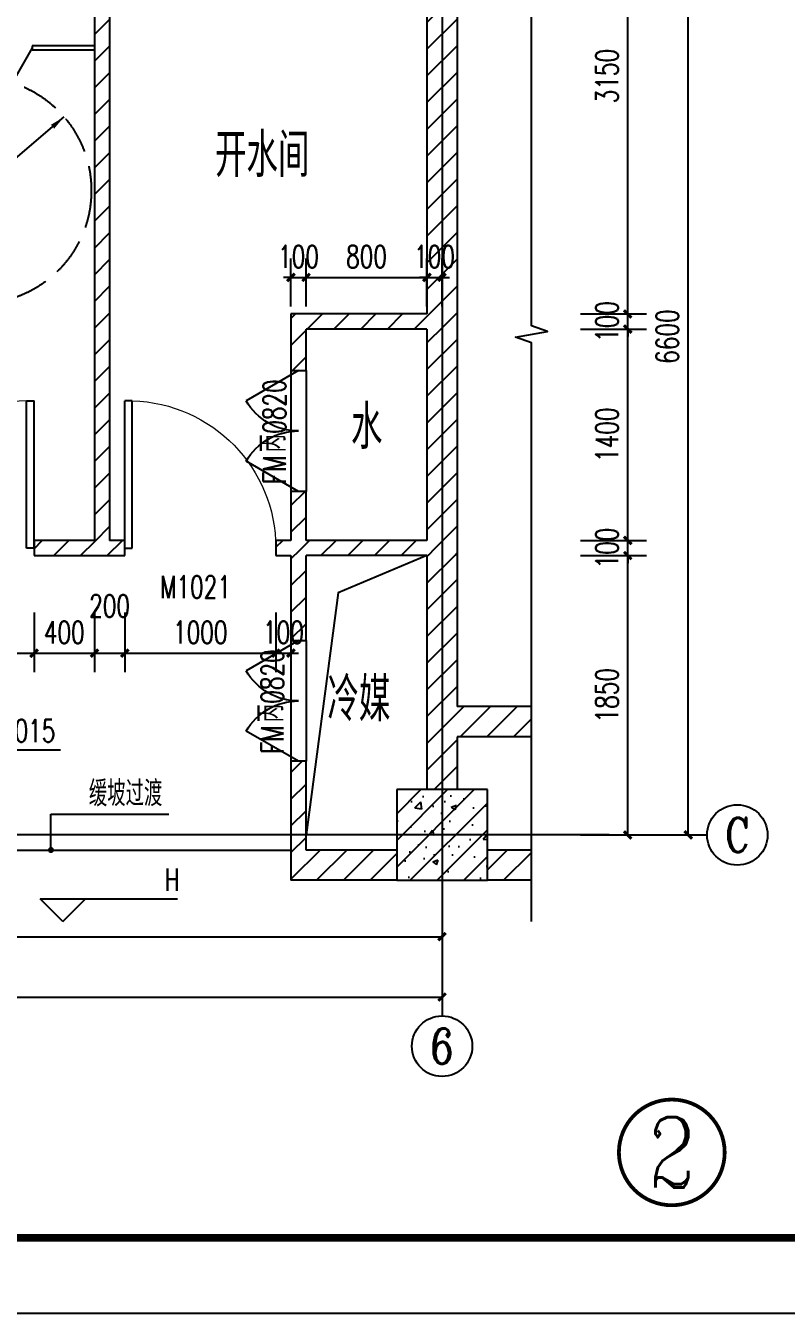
# Model space of a CAD drawing. Extents: x 1738711 to 2346805, y 1189731 to 2516152.
# Drawn here: x 2136634 to 2141666, y 1368210 to 1376742 of the extents above; entities that cross this region are included whole.
import ezdxf
from ezdxf.enums import TextEntityAlignment as Align

# ---------------------------------------------------------------- set-up
doc = ezdxf.new("R2010")
doc.units = 0
doc.header["$LTSCALE"] = 1000
doc.header["$MEASUREMENT"] = 0
doc.linetypes.add('DASH', pattern=[0.35, 0.25, -0.1])
doc.linetypes.add('复件 140224通州运河二期售楼部条件图_t3$0$X-ME SHAFT SH$0$X-B2$0$WATER_LINE', pattern=[0])
for name, color, linetype in [('AR-TEXT', 7, 'Continuous'), ('AXIS', 3, 'Continuous'), ('AXIS_TEXT', 7, 'Continuous'), ('COLUMN', 9, 'Continuous'), ('DIM_ELEV', 3, 'Continuous'), ('DIM_LEAD', 3, 'Continuous'), ('DIM_SYMB', 3, 'Continuous'), ('DOTE', 1, 'Continuous'), ('LATRINE', 6, 'Continuous'), ('LVTRY', 6, 'Continuous'), ('PUB_DIM', 3, 'Continuous'), ('PUB_HATCH', 8, 'Continuous'), ('PUB_TEXT', 7, 'Continuous'), ('TK', 4, 'Continuous'), ('WALL', 40, 'Continuous'), ('WINDOW', 144, 'Continuous'), ('WINDOW_TEXT', 7, 'Continuous'), ('看线', 8, 'Continuous')]:
    doc.layers.add(name, color=color, linetype=linetype)
doc.styles.add('_TCH_AXIS', font='COMPLEX', dxfattribs={"bigfont": 'GBCBIG'})
doc.styles.add('_TCH_DIM', font='SIMPLEX', dxfattribs={"bigfont": 'GBCBIG'})
doc.styles.add('_TCH_DIM_T3', font='SIMPLEX', dxfattribs={"width": 0.705882, "bigfont": 'GBCBIG'})
doc.styles.add('_TCH_LABEL', font='COMPLEX', dxfattribs={"bigfont": 'GBCBIG'})
doc.styles.add('_TCH_WINDOW', font='SIMPLEX', dxfattribs={"height": 3.5, "bigfont": 'GBCBIG'})
doc.styles.add('COMPLEX', font='COMPLEX')
doc.styles.get("Standard").update_dxf_attribs({"font": 'gbenor.shx', "bigfont": 'gbcbig.shx'})
doc.styles.add('宋体', font='SIMSUN.TTF', dxfattribs={"width": 0.75})
doc.dimstyles.new('_TCH_ARCH&&50', dxfattribs={"dimtxt": 148.75, "dimasz": 50, "dimexe": 125, "dimexo": 150, "dimgap": 63.125, "dimtad": 1, "dimdec": 0, "dimzin": 0, "dimdsep": 46, "dimtxsty": '_TCH_DIM_T3', "dimblk": 'ARCHTICK', "dimcen": 0.09, "dimclrt": 7, "dimazin": 2, "dimtfac": 1, "dimtdec": 0, "dimtix": 1, "dimtmove": 2, "dimatfit": 3, "dimfxl": 50, "dimtolj": 1, "dimtzin": 0, "dimarcsym": 0})
pattern_1 = [(45, (0, 89.76), (-88.388383, 88.388383), [])]

# ---------------------------------------------------------------- blocks, each defined once
blk = doc.blocks.new('hjashrtahreahe')
at = {"layer": 'TK', "color": 7, "const_width": 25}
blk.add_lwpolyline([(0, 59400), (84100, 59400), (84100, 0), (0, 0)], close=True, dxfattribs=at)
at = {"layer": 'TK', "color": 3, "const_width": 100}
blk.add_lwpolyline([(2500, 1000), (2500, 58400), (83100, 58400), (83100, 1000)], close=True, dxfattribs=at)
at = {"layer": 'TK', "style": '宋体', "width": 0.75}
for tag, height, p in [('项目负责人', 350, (6003, 57089)), ('专业负责人', 350, (6003, 56224)), ('设计人', 350, (6003, 55419)), ('版号1', 250, (77304, 22193)), ('时间1', 250, (82405, 22193)), ('版号2', 250, (77304, 21593)), ('时间2', 250, (82405, 21593)), ('版号3', 250, (77304, 20993)), ('时间3', 250, (82405, 20993)), ('建筑会签', 0.0001, (78978, 2403)), ('电气会签', 0.0001, (82128, 2403)), ('结构会签', 0.0001, (78978, 1803)), ('暖通会签', 0.0001, (82128, 1803)), ('给排水会签', 0.0001, (78978, 1250)), ('智能化会签', 0.0001, (82128, 1250))]:
    blk.add_attdef(tag, text='', height=height, dxfattribs=at).set_placement(p, align=Align.CENTER)
for tag, p in [('合作设计单位', (80816, 48986)), ('版号说明1', (79854, 22318)), ('版号说明2', (79854, 21718)), ('版号说明3', (79854, 21118)), ('浙江绿储科技有限公司', (80545, 16036)), ('百兆瓦级集中式熔盐储能关键', (80545, 14953)), ('设备研发及制造基地项目', (80545, 14603)), ('1#研发楼', (80545, 13636)), ('图名', (80545, 12436)), ('工程编号', (78978, 11461)), ('子项编号', (82128, 11461)), ('建筑', (78978, 10711)), ('图号', (82128, 10711)), ('施工图', (78978, 9961)), ('2023.03', (82128, 9961)), ('审定', (79353, 8461)), ('审核', (79353, 7711)), ('工程负责', (79353, 6961)), ('专业负责', (79353, 6211)), ('设计', (79353, 5461)), ('制图', (79353, 4711)), ('校对', (79353, 3961))]:
    blk.add_attdef(tag, text='', height=250, dxfattribs=at).set_placement(p, align=Align.MIDDLE_CENTER)
blk = doc.blocks.new('_ArchTick')
at = {"color": 0, "linetype": 'ByBlock', "const_width": 0.4}
blk.add_lwpolyline([(-0.5, -0.5), (0.5, 0.5)], dxfattribs=at)
blk = doc.blocks.new('*D2040')
at = {"layer": 'Defpoints', "color": 0, "transparency": 16777216}
for p in [(2138488.4, 1375075.6), (2138388.4, 1374733.6), (2138488.4, 1374733.6)]:
    blk.add_point(p, dxfattribs=at)
at = {"layer": 'PUB_DIM', "color": 0, "lineweight": -2, "transparency": 16777216}
for p, q in [((2138388.4, 1374883.6), (2138388.4, 1375200.6)), ((2138488.4, 1374883.6), (2138488.4, 1375200.6)), ((2138388.4, 1375075.6), (2138338.4, 1375075.6)), ((2138388.4, 1375075.6), (2138488.4, 1375075.6)), ((2138488.4, 1375075.6), (2138538.4, 1375075.6))]:
    blk.add_line(p, q, dxfattribs=at)
at = {"layer": 'PUB_DIM', "color": 0, "lineweight": -2, "transparency": 16777216, "xscale": 50, "yscale": 50, "zscale": 50}
blk.add_blockref('_ArchTick', (2138388.4, 1375075.6), dxfattribs=at)
at = {"layer": 'PUB_DIM', "color": 0, "lineweight": -2, "transparency": 16777216, "xscale": 50, "yscale": 50, "zscale": 50, "rotation": 180}
blk.add_blockref('_ArchTick', (2138488.4, 1375075.6), dxfattribs=at)
at = {"layer": 'PUB_DIM', "color": 7, "transparency": 16777216, "insert": (2138438.4, 1375213.1), "char_height": 148.75, "attachment_point": 5, "style": '_TCH_DIM_T3'}
blk.add_mtext('\\A1;100', dxfattribs=at)
blk = doc.blocks.new('*D2041')
at = {"layer": 'Defpoints', "color": 0, "transparency": 16777216}
for p in [(2139288.4, 1375075.6), (2138488.4, 1374733.6), (2139288.4, 1374733.6)]:
    blk.add_point(p, dxfattribs=at)
at = {"layer": 'PUB_DIM', "color": 0, "lineweight": -2, "transparency": 16777216}
for p, q in [((2138488.4, 1374883.6), (2138488.4, 1375200.6)), ((2139288.4, 1374883.6), (2139288.4, 1375200.6)), ((2138488.4, 1375075.6), (2139288.4, 1375075.6))]:
    blk.add_line(p, q, dxfattribs=at)
at = {"layer": 'PUB_DIM', "color": 0, "lineweight": -2, "transparency": 16777216, "xscale": 50, "yscale": 50, "zscale": 50, "rotation": 180}
blk.add_blockref('_ArchTick', (2138488.4, 1375075.6), dxfattribs=at)
at = {"layer": 'PUB_DIM', "color": 0, "lineweight": -2, "transparency": 16777216, "xscale": 50, "yscale": 50, "zscale": 50}
blk.add_blockref('_ArchTick', (2139288.4, 1375075.6), dxfattribs=at)
at = {"layer": 'PUB_DIM', "color": 7, "transparency": 16777216, "insert": (2138888.4, 1375213.1), "char_height": 148.75, "attachment_point": 5, "style": '_TCH_DIM_T3'}
blk.add_mtext('\\A1;800', dxfattribs=at)
blk = doc.blocks.new('*D2042')
at = {"layer": 'Defpoints', "color": 0, "transparency": 16777216}
for p in [(2139388.4, 1375075.6), (2139288.4, 1374733.6), (2139388.4, 1374733.6)]:
    blk.add_point(p, dxfattribs=at)
at = {"layer": 'PUB_DIM', "color": 0, "lineweight": -2, "transparency": 16777216}
for p, q in [((2139288.4, 1374883.6), (2139288.4, 1375200.6)), ((2139388.4, 1374883.6), (2139388.4, 1375200.6)), ((2139288.4, 1375075.6), (2139238.4, 1375075.6)), ((2139288.4, 1375075.6), (2139388.4, 1375075.6)), ((2139388.4, 1375075.6), (2139438.4, 1375075.6))]:
    blk.add_line(p, q, dxfattribs=at)
at = {"layer": 'PUB_DIM', "color": 0, "lineweight": -2, "transparency": 16777216, "xscale": 50, "yscale": 50, "zscale": 50}
blk.add_blockref('_ArchTick', (2139288.4, 1375075.6), dxfattribs=at)
at = {"layer": 'PUB_DIM', "color": 0, "lineweight": -2, "transparency": 16777216, "xscale": 50, "yscale": 50, "zscale": 50, "rotation": 180}
blk.add_blockref('_ArchTick', (2139388.4, 1375075.6), dxfattribs=at)
at = {"layer": 'PUB_DIM', "color": 7, "transparency": 16777216, "insert": (2139338.4, 1375213.1), "char_height": 148.75, "attachment_point": 5, "style": '_TCH_DIM_T3'}
blk.add_mtext('\\A1;100', dxfattribs=at)
blk = doc.blocks.new('*D2043')
at = {"layer": 'Defpoints', "color": 0, "transparency": 16777216}
for p in [(2140155, 1373233.6), (2140617, 1373233.6), (2140155, 1371383.6)]:
    blk.add_point(p, dxfattribs=at)
at = {"layer": 'PUB_DIM', "color": 0, "lineweight": -2, "transparency": 16777216}
for p, q in [((2140305, 1373233.6), (2140742, 1373233.6)), ((2140617, 1371383.6), (2140617, 1373233.6)), ((2140305, 1371383.6), (2140742, 1371383.6))]:
    blk.add_line(p, q, dxfattribs=at)
at = {"layer": 'PUB_DIM', "color": 0, "lineweight": -2, "transparency": 16777216, "xscale": 50, "yscale": 50, "zscale": 50}
for p, rotation in [((2140617, 1373233.6), 90), ((2140617, 1371383.6), 270)]:
    blk.add_blockref('_ArchTick', p, dxfattribs=dict(at, rotation=rotation))
at = {"layer": 'PUB_DIM', "color": 7, "transparency": 16777216, "insert": (2140479.5, 1372308.6), "char_height": 148.75, "attachment_point": 5, "rotation": 90, "style": '_TCH_DIM_T3'}
blk.add_mtext('\\A1;1850', dxfattribs=at)
blk = doc.blocks.new('*D2044')
at = {"layer": 'Defpoints', "color": 0, "transparency": 16777216}
for p in [(2140155, 1373333.6), (2140617, 1373333.6), (2140155, 1373233.6)]:
    blk.add_point(p, dxfattribs=at)
at = {"layer": 'PUB_DIM', "color": 0, "lineweight": -2, "transparency": 16777216}
for p, q in [((2140617, 1373333.6), (2140617, 1373383.6)), ((2140305, 1373333.6), (2140742, 1373333.6)), ((2140617, 1373233.6), (2140617, 1373333.6)), ((2140305, 1373233.6), (2140742, 1373233.6)), ((2140617, 1373233.6), (2140617, 1373183.6))]:
    blk.add_line(p, q, dxfattribs=at)
at = {"layer": 'PUB_DIM', "color": 0, "lineweight": -2, "transparency": 16777216, "xscale": 50, "yscale": 50, "zscale": 50}
for p, rotation in [((2140617, 1373333.6), 270), ((2140617, 1373233.6), 90)]:
    blk.add_blockref('_ArchTick', p, dxfattribs=dict(at, rotation=rotation))
at = {"layer": 'PUB_DIM', "color": 7, "transparency": 16777216, "insert": (2140479.5, 1373283.6), "char_height": 148.75, "attachment_point": 5, "rotation": 90, "style": '_TCH_DIM_T3'}
blk.add_mtext('\\A1;100', dxfattribs=at)
blk = doc.blocks.new('*D2045')
at = {"layer": 'Defpoints', "color": 0, "transparency": 16777216}
for p in [(2140155, 1374733.6), (2140617, 1374733.6), (2140155, 1373333.6)]:
    blk.add_point(p, dxfattribs=at)
at = {"layer": 'PUB_DIM', "color": 0, "lineweight": -2, "transparency": 16777216}
for p, q in [((2140305, 1374733.6), (2140742, 1374733.6)), ((2140617, 1373333.6), (2140617, 1374733.6)), ((2140305, 1373333.6), (2140742, 1373333.6))]:
    blk.add_line(p, q, dxfattribs=at)
at = {"layer": 'PUB_DIM', "color": 0, "lineweight": -2, "transparency": 16777216, "xscale": 50, "yscale": 50, "zscale": 50}
for p, rotation in [((2140617, 1374733.6), 90), ((2140617, 1373333.6), 270)]:
    blk.add_blockref('_ArchTick', p, dxfattribs=dict(at, rotation=rotation))
at = {"layer": 'PUB_DIM', "color": 7, "transparency": 16777216, "insert": (2140479.5, 1374033.6), "char_height": 148.75, "attachment_point": 5, "rotation": 90, "style": '_TCH_DIM_T3'}
blk.add_mtext('\\A1;1400', dxfattribs=at)
blk = doc.blocks.new('*D2046')
at = {"layer": 'Defpoints', "color": 0, "transparency": 16777216}
for p in [(2140155, 1374833.6), (2140617, 1374833.6), (2140155, 1374733.6)]:
    blk.add_point(p, dxfattribs=at)
at = {"layer": 'PUB_DIM', "color": 0, "lineweight": -2, "transparency": 16777216}
for p, q in [((2140305, 1374833.6), (2140742, 1374833.6)), ((2140617, 1374833.6), (2140617, 1374883.6)), ((2140617, 1374733.6), (2140617, 1374833.6)), ((2140305, 1374733.6), (2140742, 1374733.6)), ((2140617, 1374733.6), (2140617, 1374683.6))]:
    blk.add_line(p, q, dxfattribs=at)
at = {"layer": 'PUB_DIM', "color": 0, "lineweight": -2, "transparency": 16777216, "xscale": 50, "yscale": 50, "zscale": 50}
for p, rotation in [((2140617, 1374833.6), 270), ((2140617, 1374733.6), 90)]:
    blk.add_blockref('_ArchTick', p, dxfattribs=dict(at, rotation=rotation))
at = {"layer": 'PUB_DIM', "color": 7, "transparency": 16777216, "insert": (2140479.5, 1374783.6), "char_height": 148.75, "attachment_point": 5, "rotation": 90, "style": '_TCH_DIM_T3'}
blk.add_mtext('\\A1;100', dxfattribs=at)
blk = doc.blocks.new('*D2047')
at = {"layer": 'Defpoints', "color": 0, "transparency": 16777216}
for p in [(2140155, 1377983.6), (2140617, 1377983.6), (2140155, 1374833.6)]:
    blk.add_point(p, dxfattribs=at)
at = {"layer": 'PUB_DIM', "color": 0, "lineweight": -2, "transparency": 16777216}
for p, q in [((2140305, 1377983.6), (2140742, 1377983.6)), ((2140617, 1374833.6), (2140617, 1377983.6)), ((2140305, 1374833.6), (2140742, 1374833.6))]:
    blk.add_line(p, q, dxfattribs=at)
at = {"layer": 'PUB_DIM', "color": 0, "lineweight": -2, "transparency": 16777216, "xscale": 50, "yscale": 50, "zscale": 50}
for p, rotation in [((2140617, 1377983.6), 90), ((2140617, 1374833.6), 270)]:
    blk.add_blockref('_ArchTick', p, dxfattribs=dict(at, rotation=rotation))
at = {"layer": 'PUB_DIM', "color": 7, "transparency": 16777216, "insert": (2140479.5, 1376408.6), "char_height": 148.75, "attachment_point": 5, "rotation": 90, "style": '_TCH_DIM_T3'}
blk.add_mtext('\\A1;3150', dxfattribs=at)
blk = doc.blocks.new('*D2048')
at = {"layer": 'Defpoints', "color": 0, "transparency": 16777216}
for p in [(2140555, 1377983.6), (2141017, 1377983.6), (2140555, 1371383.6)]:
    blk.add_point(p, dxfattribs=at)
at = {"layer": 'PUB_DIM', "color": 0, "lineweight": -2, "transparency": 16777216}
for p, q in [((2140705, 1377983.6), (2141142, 1377983.6)), ((2141017, 1371383.6), (2141017, 1377983.6)), ((2140705, 1371383.6), (2141142, 1371383.6))]:
    blk.add_line(p, q, dxfattribs=at)
at = {"layer": 'PUB_DIM', "color": 0, "lineweight": -2, "transparency": 16777216, "xscale": 50, "yscale": 50, "zscale": 50}
for p, rotation in [((2141017, 1377983.6), 90), ((2141017, 1371383.6), 270)]:
    blk.add_blockref('_ArchTick', p, dxfattribs=dict(at, rotation=rotation))
at = {"layer": 'PUB_DIM', "color": 7, "transparency": 16777216, "insert": (2140879.5, 1374683.6), "char_height": 148.75, "attachment_point": 5, "rotation": 90, "style": '_TCH_DIM_T3'}
blk.add_mtext('\\A1;6600', dxfattribs=at)
blk = doc.blocks.new('*D2054')
at = {"layer": 'Defpoints', "color": 0, "transparency": 16777216}
for p in [(2135688.4, 1373006.6), (2136688.4, 1373006.6), (2136688.4, 1372587.4)]:
    blk.add_point(p, dxfattribs=at)
at = {"layer": 'PUB_DIM', "color": 0, "lineweight": -2, "transparency": 16777216}
for p, q in [((2135688.4, 1372856.6), (2135688.4, 1372462.4)), ((2136688.4, 1372856.6), (2136688.4, 1372462.4)), ((2135688.4, 1372587.4), (2136688.4, 1372587.4))]:
    blk.add_line(p, q, dxfattribs=at)
at = {"layer": 'PUB_DIM', "color": 0, "lineweight": -2, "transparency": 16777216, "xscale": 50, "yscale": 50, "zscale": 50, "rotation": 180}
blk.add_blockref('_ArchTick', (2135688.4, 1372587.4), dxfattribs=at)
at = {"layer": 'PUB_DIM', "color": 0, "lineweight": -2, "transparency": 16777216, "xscale": 50, "yscale": 50, "zscale": 50}
blk.add_blockref('_ArchTick', (2136688.4, 1372587.4), dxfattribs=at)
at = {"layer": 'PUB_DIM', "color": 7, "transparency": 16777216, "insert": (2136188.4, 1372724.9), "char_height": 148.75, "attachment_point": 5, "style": '_TCH_DIM_T3'}
blk.add_mtext('\\A1;1000', dxfattribs=at)
blk = doc.blocks.new('*D2055')
at = {"layer": 'Defpoints', "color": 0, "transparency": 16777216}
for p in [(2136688.4, 1373006.6), (2137088.4, 1373006.6), (2137088.4, 1372587.4)]:
    blk.add_point(p, dxfattribs=at)
at = {"layer": 'PUB_DIM', "color": 0, "lineweight": -2, "transparency": 16777216}
for p, q in [((2136688.4, 1372856.6), (2136688.4, 1372462.4)), ((2137088.4, 1372856.6), (2137088.4, 1372462.4)), ((2136688.4, 1372587.4), (2137088.4, 1372587.4))]:
    blk.add_line(p, q, dxfattribs=at)
at = {"layer": 'PUB_DIM', "color": 0, "lineweight": -2, "transparency": 16777216, "xscale": 50, "yscale": 50, "zscale": 50, "rotation": 180}
blk.add_blockref('_ArchTick', (2136688.4, 1372587.4), dxfattribs=at)
at = {"layer": 'PUB_DIM', "color": 0, "lineweight": -2, "transparency": 16777216, "xscale": 50, "yscale": 50, "zscale": 50}
blk.add_blockref('_ArchTick', (2137088.4, 1372587.4), dxfattribs=at)
at = {"layer": 'PUB_DIM', "color": 7, "transparency": 16777216, "insert": (2136888.4, 1372724.9), "char_height": 148.75, "attachment_point": 5, "style": '_TCH_DIM_T3'}
blk.add_mtext('\\A1;400', dxfattribs=at)
blk = doc.blocks.new('*D2056')
at = {"layer": 'Defpoints', "color": 0, "transparency": 16777216}
for p in [(2137088.4, 1373006.6), (2137288.4, 1373006.6), (2137288.4, 1372587.4)]:
    blk.add_point(p, dxfattribs=at)
at = {"layer": 'PUB_DIM', "color": 0, "lineweight": -2, "transparency": 16777216}
for p, q in [((2137088.4, 1372856.6), (2137088.4, 1372462.4)), ((2137288.4, 1372856.6), (2137288.4, 1372462.4)), ((2137088.4, 1372587.4), (2137288.4, 1372587.4))]:
    blk.add_line(p, q, dxfattribs=at)
at = {"layer": 'PUB_DIM', "color": 0, "lineweight": -2, "transparency": 16777216, "xscale": 50, "yscale": 50, "zscale": 50, "rotation": 180}
blk.add_blockref('_ArchTick', (2137088.4, 1372587.4), dxfattribs=at)
at = {"layer": 'PUB_DIM', "color": 0, "lineweight": -2, "transparency": 16777216, "xscale": 50, "yscale": 50, "zscale": 50}
blk.add_blockref('_ArchTick', (2137288.4, 1372587.4), dxfattribs=at)
at = {"layer": 'PUB_DIM', "color": 7, "transparency": 16777216, "insert": (2137188.4, 1372899.9), "char_height": 148.75, "attachment_point": 5, "style": '_TCH_DIM_T3'}
blk.add_mtext('\\A1;200', dxfattribs=at)
blk = doc.blocks.new('*D2057')
at = {"layer": 'Defpoints', "color": 0, "transparency": 16777216}
for p in [(2137288.4, 1373006.6), (2138288.4, 1373006.6), (2138288.4, 1372587.4)]:
    blk.add_point(p, dxfattribs=at)
at = {"layer": 'PUB_DIM', "color": 0, "lineweight": -2, "transparency": 16777216}
for p, q in [((2137288.4, 1372856.6), (2137288.4, 1372462.4)), ((2138288.4, 1372856.6), (2138288.4, 1372462.4)), ((2137288.4, 1372587.4), (2138288.4, 1372587.4))]:
    blk.add_line(p, q, dxfattribs=at)
at = {"layer": 'PUB_DIM', "color": 0, "lineweight": -2, "transparency": 16777216, "xscale": 50, "yscale": 50, "zscale": 50, "rotation": 180}
blk.add_blockref('_ArchTick', (2137288.4, 1372587.4), dxfattribs=at)
at = {"layer": 'PUB_DIM', "color": 0, "lineweight": -2, "transparency": 16777216, "xscale": 50, "yscale": 50, "zscale": 50}
blk.add_blockref('_ArchTick', (2138288.4, 1372587.4), dxfattribs=at)
at = {"layer": 'PUB_DIM', "color": 7, "transparency": 16777216, "insert": (2137788.4, 1372724.9), "char_height": 148.75, "attachment_point": 5, "style": '_TCH_DIM_T3'}
blk.add_mtext('\\A1;1000', dxfattribs=at)
blk = doc.blocks.new('*D2058')
at = {"layer": 'Defpoints', "color": 0, "transparency": 16777216}
for p in [(2138288.4, 1373006.6), (2138388.4, 1373006.6), (2138388.4, 1372587.4)]:
    blk.add_point(p, dxfattribs=at)
at = {"layer": 'PUB_DIM', "color": 0, "lineweight": -2, "transparency": 16777216}
for p, q in [((2138288.4, 1372856.6), (2138288.4, 1372462.4)), ((2138388.4, 1372856.6), (2138388.4, 1372462.4)), ((2138288.4, 1372587.4), (2138238.4, 1372587.4)), ((2138288.4, 1372587.4), (2138388.4, 1372587.4)), ((2138388.4, 1372587.4), (2138438.4, 1372587.4))]:
    blk.add_line(p, q, dxfattribs=at)
at = {"layer": 'PUB_DIM', "color": 0, "lineweight": -2, "transparency": 16777216, "xscale": 50, "yscale": 50, "zscale": 50}
blk.add_blockref('_ArchTick', (2138288.4, 1372587.4), dxfattribs=at)
at = {"layer": 'PUB_DIM', "color": 0, "lineweight": -2, "transparency": 16777216, "xscale": 50, "yscale": 50, "zscale": 50, "rotation": 180}
blk.add_blockref('_ArchTick', (2138388.4, 1372587.4), dxfattribs=at)
at = {"layer": 'PUB_DIM', "color": 7, "transparency": 16777216, "insert": (2138338.4, 1372724.9), "char_height": 148.75, "attachment_point": 5, "style": '_TCH_DIM_T3'}
blk.add_mtext('\\A1;100', dxfattribs=at)
blk = doc.blocks.new('*D2060')
at = {"layer": 'Defpoints', "color": 0, "transparency": 16777216}
for p in [(2132988.4, 1371183.5), (2139388.4, 1371183.5), (2139388.4, 1370709.8)]:
    blk.add_point(p, dxfattribs=at)
at = {"layer": 'PUB_DIM', "color": 0, "lineweight": -2, "transparency": 16777216}
for p, q in [((2132988.4, 1371033.5), (2132988.4, 1370584.8)), ((2139388.4, 1371033.5), (2139388.4, 1370584.8)), ((2132988.4, 1370709.8), (2139388.4, 1370709.8))]:
    blk.add_line(p, q, dxfattribs=at)
at = {"layer": 'PUB_DIM', "color": 0, "lineweight": -2, "transparency": 16777216, "xscale": 50, "yscale": 50, "zscale": 50, "rotation": 180}
blk.add_blockref('_ArchTick', (2132988.4, 1370709.8), dxfattribs=at)
at = {"layer": 'PUB_DIM', "color": 0, "lineweight": -2, "transparency": 16777216, "xscale": 50, "yscale": 50, "zscale": 50}
blk.add_blockref('_ArchTick', (2139388.4, 1370709.8), dxfattribs=at)
at = {"layer": 'PUB_DIM', "color": 7, "transparency": 16777216, "insert": (2136188.4, 1370847.3), "char_height": 148.75, "attachment_point": 5, "style": '_TCH_DIM_T3'}
blk.add_mtext('\\A1;6400', dxfattribs=at)
blk = doc.blocks.new('*D2061')
at = {"layer": 'Defpoints', "color": 0, "transparency": 16777216}
for p in [(2131288.4, 1370783.5), (2139388.4, 1370783.5), (2139388.4, 1370309.8)]:
    blk.add_point(p, dxfattribs=at)
at = {"layer": 'PUB_DIM', "color": 0, "lineweight": -2, "transparency": 16777216}
for p, q in [((2131288.4, 1370633.5), (2131288.4, 1370184.8)), ((2139388.4, 1370633.5), (2139388.4, 1370184.8)), ((2131288.4, 1370309.8), (2139388.4, 1370309.8))]:
    blk.add_line(p, q, dxfattribs=at)
at = {"layer": 'PUB_DIM', "color": 0, "lineweight": -2, "transparency": 16777216, "xscale": 50, "yscale": 50, "zscale": 50, "rotation": 180}
blk.add_blockref('_ArchTick', (2131288.4, 1370309.8), dxfattribs=at)
at = {"layer": 'PUB_DIM', "color": 0, "lineweight": -2, "transparency": 16777216, "xscale": 50, "yscale": 50, "zscale": 50}
blk.add_blockref('_ArchTick', (2139388.4, 1370309.8), dxfattribs=at)
at = {"layer": 'PUB_DIM', "color": 7, "transparency": 16777216, "insert": (2135338.4, 1370447.3), "char_height": 148.75, "attachment_point": 5, "style": '_TCH_DIM_T3'}
blk.add_mtext('\\A1;8100', dxfattribs=at)
blk = doc.blocks.new('$DorLib2D$00000231')
at = {"color": 0}
for p, q in [((-0.5, 0), (-0.25, 0.433)), ((0.5, 0), (0.25, 0.433))]:
    blk.add_line(p, q, dxfattribs=at)
for centre, start, end in [((-0.5, 0), 0, 60), ((0.5, 0), 120, 180)]:
    blk.add_arc(centre, 0.5, start, end, dxfattribs=at)
blk = doc.blocks.new('$TCHSYS$APDOOR2D')
blk.add_line((0.5, 0), (0, 0.866))
at = {"lineweight": 13}
blk.add_arc((0.5, 0), 1, 120, 180, dxfattribs=at)
blk = doc.blocks.new('_AXISO')
blk.add_circle((0, 0), 0.5)
at = {"layer": 'AXIS_TEXT', "style": 'COMPLEX', "width": 1.041667}
blk.add_attdef('A', text='', height=0.56, dxfattribs=at).set_placement((-0.25, -0.28), (0.25, -0.28), align=Align.FIT)
blk = doc.blocks.new('$DorLib2D$00000001')
for p, q in [((0.45, 0.975), (0.5, 0.975)), ((0.45, 0), (0.45, 0.975)), ((0.5, 0), (0.5, 0.975)), ((0.5, 0), (0.45, 0))]:
    blk.add_line(p, q)
at = {"lineweight": 13}
blk.add_arc((0.475, 0), 0.975, 91.46928, 180, dxfattribs=at)

msp = doc.modelspace()

# ---------------------------------------------------------------- hatches: boundary and pattern name
at = {"layer": 'PUB_HATCH'}
h = msp.add_hatch(dxfattribs=at)
h.set_pattern_fill('普通砖', color=256, scale=50, style=0)
h.set_pattern_definition(pattern_1)
h.paths.add_polyline_path([(2137088.4, 1377983.6), (2137088.4, 1376596.1), (2137188.4, 1376596.1), (2137188.4, 1377983.6)])
h = msp.add_hatch(dxfattribs=at)
h.set_pattern_fill('普通砖', color=256, scale=50, style=0)
h.set_pattern_definition(pattern_1)
h.paths.add_polyline_path([(2139488.4, 1377483.6), (2139288.4, 1377483.6), (2139288.4, 1374833.6), (2139355.1, 1374766.9), (2139488.4, 1374733.6)])
h = msp.add_hatch(dxfattribs=at)
h.set_pattern_fill('普通砖', color=256, scale=50, style=0)
h.set_pattern_definition(pattern_1)
h.paths.add_polyline_path([(2137188.4, 1376596.1), (2137088.4, 1376596.1), (2137088.4, 1373333.6), (2137121.8, 1373300.2), (2137188.4, 1373333.6)])
h = msp.add_hatch(dxfattribs=at)
h.set_pattern_fill('普通砖', color=256, scale=50, style=0)
h.set_pattern_definition(pattern_1)
h.paths.add_polyline_path([(2138388.4, 1374833.6), (2138388.4, 1374458.6), (2138488.4, 1374458.6), (2138488.4, 1374733.6)])
h = msp.add_hatch(dxfattribs=at)
h.set_pattern_fill('普通砖', color=256, scale=50, style=0)
h.set_pattern_definition(pattern_1)
h.paths.add_polyline_path([(2139355.1, 1374766.9), (2139288.4, 1374833.6), (2138388.4, 1374833.6), (2138488.4, 1374733.6), (2139288.4, 1374733.6)])
h = msp.add_hatch(dxfattribs=at)
h.set_pattern_fill('普通砖', color=256, scale=50, style=0)
h.set_pattern_definition(pattern_1)
h.paths.add_polyline_path([(2139355.1, 1374766.9), (2139288.4, 1374733.6), (2139288.4, 1373333.6), (2139355.1, 1373266.9), (2139488.4, 1373233.6), (2139488.4, 1374733.6)])
h = msp.add_hatch(dxfattribs=at)
h.set_pattern_fill('普通砖', color=256, scale=50, style=0)
h.set_pattern_definition(pattern_1)
h.paths.add_polyline_path([(2138488.4, 1373333.6), (2138488.4, 1373658.6), (2138388.4, 1373658.6), (2138388.4, 1373333.6), (2138438.4, 1373283.6)])
h = msp.add_hatch(dxfattribs=at)
h.set_pattern_fill('普通砖', color=256, scale=50, style=0)
h.set_pattern_definition(pattern_1)
h.paths.add_polyline_path([(2137088.4, 1373333.6), (2136688.4, 1373333.6), (2136688.4, 1373233.6), (2137088.4, 1373233.6), (2137121.8, 1373300.2)])
h = msp.add_hatch(dxfattribs=at)
h.set_pattern_fill('普通砖', color=256, scale=50, style=0)
h.set_pattern_definition(pattern_1)
h.paths.add_polyline_path([(2137088.4, 1373233.6), (2137288.4, 1373233.6), (2137288.4, 1373333.6), (2137188.4, 1373333.6), (2137121.8, 1373300.2)])
h = msp.add_hatch(dxfattribs=at)
h.set_pattern_fill('普通砖', color=256, scale=50, style=0)
h.set_pattern_definition(pattern_1)
h.paths.add_polyline_path([(2138388.4, 1373333.6), (2138288.4, 1373333.6), (2138288.4, 1373233.6), (2138388.4, 1373233.6), (2138438.4, 1373283.6)])
h = msp.add_hatch(dxfattribs=at)
h.set_pattern_fill('普通砖', color=256, scale=50, style=0)
h.set_pattern_definition(pattern_1)
h.paths.add_polyline_path([(2138388.4, 1373233.6), (2138388.4, 1372671.1), (2138488.4, 1372671.1), (2138488.4, 1373233.6), (2138438.4, 1373283.6)])
h = msp.add_hatch(dxfattribs=at)
h.set_pattern_fill('普通砖', color=256, scale=50, style=0)
h.set_pattern_definition(pattern_1)
h.paths.add_polyline_path([(2139355.1, 1373266.9), (2139288.4, 1373333.6), (2138488.4, 1373333.6), (2138438.4, 1373283.6), (2138488.4, 1373233.6), (2139288.4, 1373233.6)])
h = msp.add_hatch(dxfattribs=at)
h.set_pattern_fill('普通砖', color=256, scale=50, style=0)
h.set_pattern_definition(pattern_1)
h.paths.add_polyline_path([(2139355.1, 1373266.9), (2139288.4, 1373233.6), (2139288.4, 1372133.6), (2139421.8, 1372133.6), (2139488.4, 1372233.6), (2139488.4, 1373233.6)])
h = msp.add_hatch(dxfattribs=at)
h.set_pattern_fill('普通砖', color=256, scale=50, style=0)
h.set_pattern_definition(pattern_1)
h.paths.add_polyline_path([(2139980.3, 1372233.6), (2139488.4, 1372233.6), (2139421.8, 1372133.6), (2139488.4, 1372033.6), (2139980.3, 1372033.6)])
h = msp.add_hatch(dxfattribs=at)
h.set_pattern_fill('普通砖', color=256, scale=50, style=0)
h.set_pattern_definition(pattern_1)
h.paths.add_polyline_path([(2139288.4, 1371683.6), (2139488.4, 1371683.6), (2139488.4, 1372033.6), (2139421.8, 1372133.6), (2139288.4, 1372133.6)])
h = msp.add_hatch(dxfattribs=at)
h.set_pattern_fill('普通砖', color=256, scale=50, style=0)
h.set_pattern_definition(pattern_1)
h.paths.add_polyline_path([(2138488.4, 1371283.6), (2138488.4, 1371871.1), (2138388.4, 1371871.1), (2138388.4, 1371083.6)])
at = {"layer": 'PUB_HATCH', "linetype": '复件 140224通州运河二期售楼部条件图_t3$0$X-ME SHAFT SH$0$X-B2$0$WATER_LINE'}
h = msp.add_hatch(dxfattribs=at)
h.set_pattern_fill('钢筋混凝土', color=256, scale=50, style=0)
h.set_pattern_definition([(45, (0, 0), (-88.3883476, 88.3883476), []), (50, (0, 0), (358.63009, -31.376067), [37.5, -412.5]), (355, (0, 0), (-69.375667, 376.096067), [30, -330]), (100.4514, (29.9, -2.6), (289.25469, 344.71977), [31.870095, -350.571056]), (46.1842, (0, 100), (533.620524, -82.75951), [56.25, -618.75]), (96.6356, (44.47, 93.1), (467.33135, 487.05894), [47.80514, -525.8565]), (351.1842, (0, 100), (467.33097, 487.0593), [45, -495]), (21, (50, 75), (298.453526, -201.309445), [37.5, -412.5]), (326, (50, 75), (121.657666, 362.57502), [30, -330]), (71.4514, (74.87, 58.22), (420.111314, 161.26525), [31.870095, -350.571056]), (37.5, (0, 0), (6.0799277, 166.446927), [0, -326, 0, -335, 0, -331.25]), (7.5, (0, 0), (131.534769, 197.205856), [0, -191, 0, -318.5, 0, -126.25]), (327.5, (-111.5, 0), (266.911218, -11.277436), [0, -125, 0, -390, 0, -517.5]), (317.5, (-161.5, 0), (291.593085, 50.052491), [0, -162.5, 0, -259, 0, -367.5])])
h.paths.add_polyline_path([(2139088.4, 1371083.6), (2139688.4, 1371083.6), (2139688.4, 1371683.6), (2139088.4, 1371683.6)])
at = {"layer": 'PUB_HATCH'}
h = msp.add_hatch(dxfattribs=at)
h.set_pattern_fill('普通砖', color=256, scale=50, style=0)
h.set_pattern_definition(pattern_1)
h.paths.add_polyline_path([(2139088.4, 1371083.6), (2139088.4, 1371283.6), (2138488.4, 1371283.6), (2138388.4, 1371083.6)])
h = msp.add_hatch(dxfattribs=at)
h.set_pattern_fill('普通砖', color=256, scale=50, style=0)
h.set_pattern_definition(pattern_1)
h.paths.add_polyline_path([(2139980.3, 1371283.6), (2139688.4, 1371283.6), (2139688.4, 1371083.6), (2139980.3, 1371083.6)])

# ---------------------------------------------------------------- linework, layer by layer
at = {"layer": 'AXIS'}
for p, q in [((2140642, 1371383.6), (2141142, 1371383.6)), ((2139388.4, 1370684.8), (2139388.4, 1370184.8))]:
    msp.add_line(p, q, dxfattribs=at)
at = {"layer": 'AXIS', "const_width": 25}
msp.add_lwpolyline([(2141258.5, 1369281.4, 1), (2140558.5, 1369281.4, 1)], format="xyb", close=True, dxfattribs=at)
at = {"layer": 'COLUMN', "linetype": '复件 140224通州运河二期售楼部条件图_t3$0$X-ME SHAFT SH$0$X-B2$0$WATER_LINE'}
for p, q in [((2139688.4, 1371683.6), (2139088.4, 1371683.6)), ((2139088.4, 1371683.6), (2139088.4, 1371083.6)), ((2139688.4, 1371083.6), (2139688.4, 1371683.6)), ((2139088.4, 1371083.6), (2139688.4, 1371083.6))]:
    msp.add_line(p, q, dxfattribs=at)
at = {"layer": 'DIM_ELEV'}
for p, q in [((2135870.6, 1371946.3), (2136863.6, 1371946.3)), ((2136878.7, 1370811.2), (2136728.7, 1370961.2)), ((2136728.7, 1370961.2), (2137638.1, 1370961.2)), ((2136878.7, 1370811.2), (2137028.7, 1370961.2))]:
    msp.add_line(p, q, dxfattribs=at)
at = {"layer": 'DIM_LEAD'}
for p, q in [((2136800.2, 1371283.6), (2136800.2, 1371521.1)), ((2136800.2, 1371521.1), (2137580.2, 1371521.1))]:
    msp.add_line(p, q, dxfattribs=at)
at = {"layer": 'DIM_LEAD', "const_width": 20}
msp.add_lwpolyline([(2136800.2, 1371273.6, 1), (2136800.2, 1371293.6, 1)], format="xyb", close=True, dxfattribs=at)
at = {"layer": 'DIM_SYMB'}
msp.add_lwpolyline([(2139980.3, 1370809.9), (2139980.3, 1374642.8), (2139875.3, 1374681), (2140085.3, 1374718), (2139980.3, 1374755.3), (2139980.3, 1378588.2)], dxfattribs=at)
at = {"layer": 'DOTE'}
for p, q in [((2139388.4, 1379215.4), (2139388.4, 1370420.6)), ((2140493.6, 1371383.6), (2129946.8, 1371383.6))]:
    msp.add_line(p, q, dxfattribs=at)
at = {"layer": 'LATRINE'}
for p, q in [((2137088.4, 1376608.6), (2136677.1, 1376608.6)), ((2136677.1, 1376608.6), (2136677.1, 1376583.6)), ((2136677.1, 1376583.6), (2137088.4, 1376583.6))]:
    msp.add_line(p, q, dxfattribs=at)
at = {"layer": 'LVTRY', "linetype": 'DASH'}
msp.add_circle((2136317.4, 1375650.8), 750, dxfattribs=at)
at = {"layer": 'PUB_DIM'}
msp.add_lwpolyline([(2135747.7, 1375163), (2136887, 1376138.7)], dxfattribs=at)
msp.add_lwpolyline([(2136811.1, 1376073.6, 33, 0, 0), (2136887, 1376138.7, 0, 0, 0)], format="xyseb", dxfattribs=at)
at = {"layer": 'WALL'}
for p, q in [((2137088.4, 1377983.6), (2137088.4, 1376596.1)), ((2137188.4, 1377983.6), (2137188.4, 1376596.1)), ((2139288.4, 1377483.6), (2139288.4, 1374833.6)), ((2139488.4, 1377483.6), (2139488.4, 1374733.6)), ((2137088.4, 1376596.1), (2137088.4, 1373333.6)), ((2137188.4, 1376596.1), (2137188.4, 1373333.6)), ((2138388.4, 1374833.6), (2138388.4, 1374458.6)), ((2139288.4, 1374833.6), (2138388.4, 1374833.6)), ((2138488.4, 1374458.6), (2138488.4, 1374733.6)), ((2139288.4, 1374733.6), (2138488.4, 1374733.6)), ((2139288.4, 1374733.6), (2139288.4, 1373333.6)), ((2139488.4, 1374733.6), (2139488.4, 1373233.6)), ((2138388.4, 1374458.6), (2138488.4, 1374458.6)), ((2138488.4, 1373658.6), (2138388.4, 1373658.6)), ((2138388.4, 1373658.6), (2138388.4, 1373333.6)), ((2138488.4, 1373333.6), (2138488.4, 1373658.6)), ((2137088.4, 1373333.6), (2136688.4, 1373333.6)), ((2136688.4, 1373333.6), (2136688.4, 1373233.6)), ((2137288.4, 1373333.6), (2137188.4, 1373333.6)), ((2137288.4, 1373233.6), (2137288.4, 1373333.6)), ((2138388.4, 1373333.6), (2138288.4, 1373333.6)), ((2138288.4, 1373333.6), (2138288.4, 1373233.6)), ((2139288.4, 1373333.6), (2138488.4, 1373333.6)), ((2136688.4, 1373233.6), (2137088.4, 1373233.6)), ((2137088.4, 1373233.6), (2137288.4, 1373233.6)), ((2138288.4, 1373233.6), (2138388.4, 1373233.6)), ((2138388.4, 1373233.6), (2138388.4, 1372671.1)), ((2139288.4, 1373233.6), (2138488.4, 1373233.6)), ((2138488.4, 1372671.1), (2138488.4, 1373233.6)), ((2139288.4, 1373233.6), (2139288.4, 1372133.6)), ((2139488.4, 1373233.6), (2139488.4, 1372233.6)), ((2138388.4, 1372671.1), (2138488.4, 1372671.1)), ((2139980.3, 1372233.6), (2139488.4, 1372233.6)), ((2139980.3, 1372033.6), (2139980.3, 1372233.6)), ((2139288.4, 1372133.6), (2139288.4, 1371683.6)), ((2139980.3, 1372033.6), (2139488.4, 1372033.6)), ((2139488.4, 1372033.6), (2139488.4, 1371683.6)), ((2138488.4, 1371871.1), (2138388.4, 1371871.1)), ((2138388.4, 1371871.1), (2138388.4, 1371083.6)), ((2138488.4, 1371283.6), (2138488.4, 1371871.1)), ((2139088.4, 1371283.6), (2138488.4, 1371283.6)), ((2139980.3, 1371283.6), (2139688.4, 1371283.6)), ((2139980.3, 1371083.6), (2139980.3, 1371283.6)), ((2139088.4, 1371083.6), (2138388.4, 1371083.6)), ((2139980.3, 1371083.6), (2139688.4, 1371083.6))]:
    msp.add_line(p, q, dxfattribs=at)
at = {"layer": 'WINDOW'}
for p, q in [((2138388.4, 1374458.6), (2138388.4, 1373658.6)), ((2138488.4, 1374458.6), (2138488.4, 1373658.6)), ((2138388.4, 1372671.1), (2138388.4, 1371871.1)), ((2138488.4, 1372671.1), (2138488.4, 1371871.1)), ((2135988.4, 1371283.6), (2138388.4, 1371283.6))]:
    msp.add_line(p, q, dxfattribs=at)
at = {"layer": '看线'}
msp.add_lwpolyline([(2139288.4, 1373233.6), (2138701.2, 1372986), (2138488.4, 1371383.6)], dxfattribs=at)

# ---------------------------------------------------------------- block references
at = {"xscale": 0.5, "yscale": 0.5, "zscale": 0.5}
msp.add_blockref('hjashrtahreahe', (2108083.1, 1368216), dxfattribs=at)
at = {"layer": 'AXIS'}
ref = msp.add_blockref('_AXISO', (2141342, 1371383.6), dxfattribs=dict(at, xscale=400, yscale=400, zscale=400))
ref.add_attrib('A', 'C', dxfattribs={"layer": 'AXIS_TEXT', "ltscale": 0.5, "height": 227.8, "style": '_TCH_AXIS'}).set_placement((2141260.6, 1371269.6), (2141423.4, 1371269.6), align=Align.FIT)
ref = msp.add_blockref('_AXISO', (2139388.4, 1369984.8), dxfattribs=dict(at, xscale=400, yscale=400, zscale=400))
ref.add_attrib('A', '6', dxfattribs={"layer": 'AXIS_TEXT', "ltscale": 0.5, "height": 233, "style": '_TCH_AXIS'}).set_placement((2139310.8, 1369868.3), (2139466.1, 1369868.3), align=Align.FIT)
at = {"layer": 'LATRINE', "xscale": 600, "yscale": -600, "zscale": 25, "rotation": 359.9999999815143}
msp.add_blockref('$TCHSYS$APDOOR2D', (2136377.1, 1376596.1), dxfattribs=at)
at = {"layer": 'WINDOW', "xscale": 800, "yscale": -800, "zscale": 800}
for p, rotation in [((2138438.4, 1374058.6), 269.9999998401842), ((2138438.4, 1372271.1), 269.9999998382385)]:
    msp.add_blockref('$DorLib2D$00000231', p, dxfattribs=dict(at, rotation=rotation))
at = {"layer": 'WINDOW'}
ref = msp.add_blockref('$DorLib2D$00000001', (2136188.4, 1373283.6), dxfattribs=dict(at, xscale=-1000, yscale=-1000, zscale=-1000, rotation=179.9999999963124))
ref.add_attrib('A', 'M1021', (2136028.8, 1372951), dxfattribs={"layer": 'WINDOW_TEXT', "ltscale": 0.5, "height": 148.75, "rotation": 360, "style": '_TCH_WINDOW', "width": 0.705882})
ref = msp.add_blockref('$DorLib2D$00000001', (2137788.4, 1373283.6), dxfattribs=dict(at, xscale=1000, yscale=-1000, zscale=1000, rotation=179.9999999963028))
ref.add_attrib('A', 'M1021', (2137523.1, 1372951), dxfattribs={"layer": 'WINDOW_TEXT', "ltscale": 0.5, "height": 148.75, "rotation": 360, "style": '_TCH_WINDOW', "width": 0.705882})

# ---------------------------------------------------------------- texts
at = {"layer": 'AR-TEXT'}
for s, height, p in [('开水间', 289.36, (2137885.8, 1375740.8)), ('水', 289.4, (2138785.4, 1373940.2)), ('冷媒', 289.36, (2138629.9, 1372137))]:
    msp.add_text(s, height=height, dxfattribs=at).set_placement(p)
at = {"layer": 'PUB_TEXT', "color": 7, "style": '_TCH_DIM', "width": 0.705882}
for s, height, p in [('H-0.015', 148.75, (2136208.6, 1371998.8)), ('H', 148.8, (2137553.1, 1371013.7))]:
    msp.add_text(s, height=height, dxfattribs=at).set_placement(p)
at = {"layer": 'PUB_TEXT', "color": 7, "style": '_TCH_DIM'}
msp.add_text('缓坡过渡', height=168.79, dxfattribs=at).set_placement((2137051.1, 1371573.6))
at = {"layer": 'PUB_TEXT', "color": 7, "style": '_TCH_LABEL'}
msp.add_text('2', height=465.9, dxfattribs=at).set_placement((2140753.2, 1369048.5), (2141063.8, 1369048.5), align=Align.FIT)
at = {"layer": 'WINDOW_TEXT', "style": '_TCH_WINDOW', "width": 0.705882}
for s, p in [('0820', (2138353.8, 1374040)), ('FM', (2138353.8, 1373707.1)), ('0820', (2138339, 1372252.5)), ('FM', (2138339, 1371919.6))]:
    msp.add_text(s, height=148.75, rotation=90, dxfattribs=at).set_placement(p)
at = {"layer": 'WINDOW_TEXT', "style": '_TCH_WINDOW'}
for p in [(2138353.8, 1373917.1), (2138339, 1372129.6)]:
    msp.add_text('丙', height=168.8, rotation=90, dxfattribs=at).set_placement(p)

# ---------------------------------------------------------------- dimensions: what is measured, and where the dimension line sits
at = {"layer": 'PUB_DIM'}
for p1, p2, distance, picture, middle in [((2140155, 1374833.6), (2140155, 1377983.6), -462, '*D2047', (2140479.5, 1376408.6)), ((2140555, 1371383.6), (2140555, 1377983.6), -462, '*D2048', (2140879.5, 1374683.6)), ((2138388.4, 1374733.6), (2138488.4, 1374733.6), 342, '*D2040', (2138438.4, 1375213.1)), ((2138488.4, 1374733.6), (2139288.4, 1374733.6), 342, '*D2041', (2138888.4, 1375213.1)), ((2139288.4, 1374733.6), (2139388.4, 1374733.6), 342, '*D2042', (2139338.4, 1375213.1)), ((2140155, 1374733.6), (2140155, 1374833.6), -462, '*D2046', (2140479.5, 1374783.6)), ((2140155, 1373333.6), (2140155, 1374733.6), -462, '*D2045', (2140479.5, 1374033.6)), ((2140155, 1373233.6), (2140155, 1373333.6), -462, '*D2044', (2140479.5, 1373283.6)), ((2140155, 1371383.6), (2140155, 1373233.6), -462, '*D2043', (2140479.5, 1372308.6)), ((2135688.4, 1373006.6), (2136688.4, 1373006.6), -419.1, '*D2054', (2136188.4, 1372724.9)), ((2136688.4, 1373006.6), (2137088.4, 1373006.6), -419.1, '*D2055', (2136888.4, 1372724.9)), ((2137288.4, 1373006.6), (2138288.4, 1373006.6), -419.1, '*D2057', (2137788.4, 1372724.9)), ((2138288.4, 1373006.6), (2138388.4, 1373006.6), -419.1, '*D2058', (2138338.4, 1372724.9)), ((2132988.4, 1371183.5), (2139388.4, 1371183.5), -473.7, '*D2060', (2136188.4, 1370847.3)), ((2131288.4, 1370783.5), (2139388.4, 1370783.5), -473.7, '*D2061', (2135338.4, 1370447.3))]:
    dim = msp.add_aligned_dim(p1=p1, p2=p2, distance=distance, dimstyle='_TCH_ARCH&&50', dxfattribs=at)
    dim.commit()
    dim.dimension.update_dxf_attribs({"geometry": picture, "text_midpoint": middle})
dim = msp.add_linear_dim(base=(2137288.4, 1372587.4), p1=(2137088.4, 1373006.6), p2=(2137288.4, 1373006.6), angle=0, dimstyle='_TCH_ARCH&&50', dxfattribs=at)
dim.commit()
dim.dimension.update_dxf_attribs({"geometry": '*D2056', "text_midpoint": (2137188.4, 1372899.9), "dimtype": 129})

doc.saveas('drawing.dxf')
